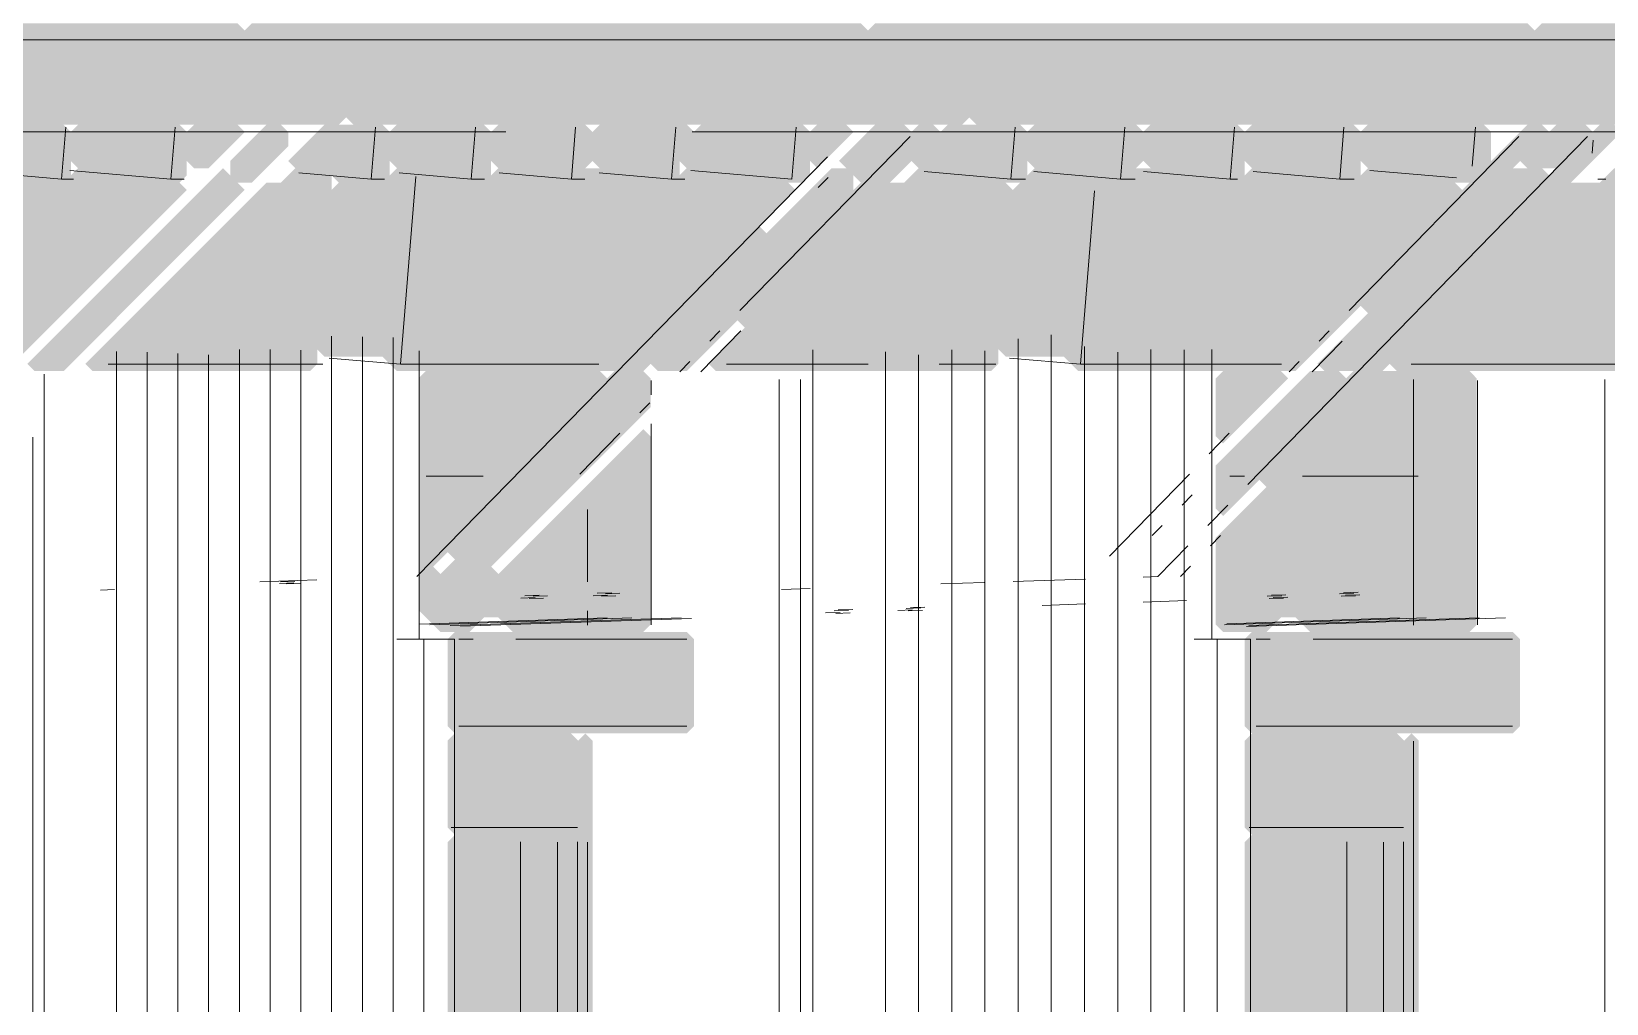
# Model space of a CAD drawing. Header units: millimetres. Extents: x 0 to 84100, y 0 to 59400.
# Drawn here: x 51757 to 52844, y 16633 to 17304 of the extents above; entities that cross this region are included whole.
import ezdxf

# ---------------------------------------------------------------- set-up
doc = ezdxf.new("R2010")
doc.units = ezdxf.units.MM
doc.layers.add('10_見えがかり', color=7, linetype='Continuous', lineweight=13)
doc.layers.add('12_見えがかり（ガラス）', color=5, linetype='Continuous', lineweight=9)

msp = doc.modelspace()

# ---------------------------------------------------------------- hatches: boundary and pattern name
at = {"layer": '10_見えがかり', "true_color": 0xbdbdbd}
for points in [[(51909, 17299.7), (51979, 17299.7), (51984, 17294.7), (51984, 17284.7), (51974, 17274.7), (51974, 17244.7), (51969, 17239.7), (51599, 17239.7), (51594, 17244.7), (51594, 17294.7), (51589, 17299.7), (51519, 17299.7), (51514, 17304.7), (51519, 17309.7), (51899, 17309.7)], [(52339, 17299.7), (52399, 17299.7), (52404, 17294.7), (52404, 17244.7), (52399, 17239.7), (51979, 17239.7), (51974, 17244.7), (51974, 17274.7), (51984, 17284.7), (51984, 17294.7), (51979, 17299.7), (51909, 17299.7), (51904, 17304.7), (51909, 17309.7), (52329, 17309.7)], [(52799, 17299.7), (52869, 17299.7), (52874, 17294.7), (52874, 17264.7), (52864, 17254.7), (52864, 17244.7), (52859, 17239.7), (52409, 17239.7), (52404, 17244.7), (52404, 17294.7), (52399, 17299.7), (52339, 17299.7), (52334, 17304.7), (52339, 17309.7), (52789, 17309.7)], [(53309, 17299.7), (53369, 17299.7), (53374, 17294.7), (53374, 17244.7), (53369, 17239.7), (52869, 17239.7), (52864, 17244.7), (52864, 17254.7), (52874, 17264.7), (52874, 17294.7), (52869, 17299.7), (52799, 17299.7), (52794, 17304.7), (52799, 17309.7), (53299, 17309.7)], [(51784, 17234.7), (51784, 17204.7), (51779, 17199.7), (51749, 17199.7), (51739, 17209.7), (51729, 17209.7), (51724, 17214.7), (51724, 17234.7), (51729, 17239.7), (51779, 17239.7)], [(51864, 17234.7), (51864, 17204.7), (51859, 17199.7), (51829, 17199.7), (51819, 17209.7), (51789, 17209.7), (51784, 17214.7), (51784, 17234.7), (51789, 17239.7), (51859, 17239.7)], [(51879, 17209.7), (51869, 17209.7), (51864, 17214.7), (51864, 17234.7), (51869, 17239.7), (51899, 17239.7), (51904, 17234.7)], [(51934, 17224.7), (51909, 17199.7), (51899, 17199.7), (51894, 17204.7), (51894, 17214.7), (51919, 17239.7), (51929, 17239.7), (51934, 17234.7)], [(52004, 17234.7), (52004, 17204.7), (51999, 17199.7), (51969, 17199.7), (51959, 17209.7), (51939, 17209.7), (51934, 17214.7), (51959, 17239.7), (51999, 17239.7)], [(52074, 17234.7), (52074, 17204.7), (52069, 17199.7), (52039, 17199.7), (52029, 17209.7), (52009, 17209.7), (52004, 17214.7), (52004, 17234.7), (52009, 17239.7), (52069, 17239.7)], [(52144, 17234.7), (52144, 17214.7), (52129, 17199.7), (52109, 17199.7), (52099, 17209.7), (52079, 17209.7), (52074, 17214.7), (52074, 17234.7), (52079, 17239.7), (52139, 17239.7)], [(52214, 17234.7), (52214, 17224.7), (52204, 17214.7), (52204, 17204.7), (52199, 17199.7), (52169, 17199.7), (52159, 17209.7), (52149, 17209.7), (52144, 17214.7), (52144, 17234.7), (52149, 17239.7), (52209, 17239.7)], [(52294, 17234.7), (52294, 17204.7), (52289, 17199.7), (52259, 17199.7), (52249, 17209.7), (52209, 17209.7), (52204, 17214.7), (52214, 17224.7), (52214, 17234.7), (52219, 17239.7), (52289, 17239.7)], [(52299, 17209.7), (52294, 17214.7), (52294, 17234.7), (52299, 17239.7), (52319, 17239.7), (52324, 17234.7)], [(52329, 17199.7), (52314, 17214.7), (52339, 17239.7), (52359, 17239.7), (52364, 17234.7)], [(52444, 17234.7), (52444, 17204.7), (52439, 17199.7), (52409, 17199.7), (52399, 17209.7), (52369, 17209.7), (52364, 17214.7), (52389, 17239.7), (52439, 17239.7)], [(52524, 17234.7), (52524, 17214.7), (52509, 17199.7), (52479, 17199.7), (52469, 17209.7), (52449, 17209.7), (52444, 17214.7), (52444, 17234.7), (52449, 17239.7), (52519, 17239.7)], [(52594, 17234.7), (52594, 17204.7), (52589, 17199.7), (52559, 17199.7), (52549, 17209.7), (52529, 17209.7), (52524, 17214.7), (52524, 17234.7), (52529, 17239.7), (52589, 17239.7)], [(52674, 17234.7), (52674, 17204.7), (52669, 17199.7), (52639, 17199.7), (52629, 17209.7), (52599, 17209.7), (52594, 17214.7), (52594, 17234.7), (52599, 17239.7), (52669, 17239.7)], [(52764, 17234.7), (52764, 17214.7), (52749, 17199.7), (52729, 17199.7), (52719, 17209.7), (52679, 17209.7), (52674, 17214.7), (52674, 17234.7), (52679, 17239.7), (52759, 17239.7)], [(52834, 17234.7), (52809, 17209.7), (52789, 17209.7), (52784, 17214.7), (52809, 17239.7), (52829, 17239.7)], [(51859, 17199.7), (51864, 17194.7), (51739, 17069.7), (51649, 17069.7), (51579, 17069.7), (51569, 17079.7), (51539, 17079.7), (51534, 17084.7), (51534, 17134.7), (51544, 17144.7), (51544, 17204.7), (51549, 17209.7), (51559, 17209.7), (51569, 17199.7), (51589, 17199.7), (51599, 17209.7), (51619, 17209.7), (51629, 17199.7), (51659, 17199.7), (51669, 17209.7), (51679, 17209.7), (51689, 17199.7), (51719, 17199.7), (51729, 17209.7), (51739, 17209.7), (51749, 17199.7), (51779, 17199.7), (51789, 17209.7), (51819, 17209.7), (51829, 17199.7)], [(51779, 17069.7), (51759, 17069.7), (51754, 17074.7), (51889, 17209.7), (51904, 17194.7)], [(51954, 17084.7), (51954, 17074.7), (51949, 17069.7), (51799, 17069.7), (51794, 17074.7), (51919, 17199.7), (51929, 17199.7), (51939, 17209.7), (51959, 17209.7), (51964, 17204.7), (51964, 17094.7)], [(52279, 17199.7), (52284, 17194.7), (52159, 17069.7), (52149, 17069.7), (52029, 17069.7), (52009, 17069.7), (51999, 17079.7), (51959, 17079.7), (51954, 17084.7), (51964, 17094.7), (51964, 17194.7), (51969, 17199.7), (51999, 17199.7), (52009, 17209.7), (52029, 17209.7), (52039, 17199.7), (52069, 17199.7), (52079, 17209.7), (52099, 17209.7), (52109, 17199.7), (52129, 17199.7), (52139, 17209.7), (52159, 17209.7), (52169, 17199.7), (52199, 17199.7), (52209, 17209.7), (52249, 17209.7), (52259, 17199.7)], [(52244, 17114.7), (52244, 17104.7), (52209, 17069.7), (52189, 17069.7), (52184, 17074.7), (52264, 17154.7), (52264, 17164.7), (52309, 17209.7), (52319, 17209.7), (52324, 17204.7), (52324, 17194.7)], [(52429, 17199.7), (52434, 17194.7), (52434, 17164.7), (52424, 17154.7), (52424, 17074.7), (52419, 17069.7), (52229, 17069.7), (52224, 17074.7), (52349, 17199.7), (52359, 17199.7), (52369, 17209.7), (52399, 17209.7), (52409, 17199.7)], [(52739, 17199.7), (52744, 17194.7), (52674, 17124.7), (52674, 17114.7), (52629, 17069.7), (52619, 17069.7), (52579, 17069.7), (52479, 17069.7), (52469, 17079.7), (52429, 17079.7), (52424, 17084.7), (52424, 17154.7), (52434, 17164.7), (52434, 17194.7), (52449, 17209.7), (52469, 17209.7), (52479, 17199.7), (52509, 17199.7), (52519, 17209.7), (52549, 17209.7), (52559, 17199.7), (52589, 17199.7), (52599, 17209.7), (52629, 17209.7), (52639, 17199.7), (52669, 17199.7), (52679, 17209.7), (52719, 17209.7), (52729, 17199.7)], [(52659, 17069.7), (52649, 17069.7), (52644, 17074.7), (52779, 17209.7), (52799, 17209.7), (52804, 17204.7), (52669, 17069.7)], [(52924, 17094.7), (52924, 17074.7), (52919, 17069.7), (52749, 17069.7), (52699, 17069.7), (52694, 17074.7), (52819, 17199.7), (52839, 17199.7), (52849, 17209.7), (52879, 17209.7), (52889, 17199.7), (52919, 17199.7), (52929, 17209.7), (52934, 17204.7), (52934, 17104.7)]]:
    msp.add_hatch(color=8, dxfattribs=at).paths.add_polyline_path(points)
at = {"layer": '10_見えがかり', "true_color": 0xe9dcc4}
for points in [[(52384, 17234.7), (52249, 17099.7), (52244, 17104.7), (52244, 17114.7), (52369, 17239.7), (52379, 17239.7)], [(52854, 17234.7), (52689, 17069.7), (52609, 16989.7), (52604, 16994.7), (52604, 17004.7), (52664, 17064.7), (52839, 17239.7), (52849, 17239.7)], [(52804, 17234.7), (52679, 17109.7), (52674, 17114.7), (52674, 17124.7), (52789, 17239.7), (52799, 17239.7)], [(52264, 17164.7), (52264, 17154.7), (52179, 17069.7), (52049, 16939.7), (52044, 16944.7), (52044, 16954.7), (52154, 17064.7), (52259, 17169.7)], [(52214, 16884.7), (52214, 16824.7), (52209, 16819.7), (52049, 16819.7), (52044, 16824.7), (52044, 16884.7), (52049, 16889.7), (52059, 16889.7), (52089, 16889.7), (52179, 16889.7), (52209, 16889.7)], [(52784, 16884.7), (52784, 16824.7), (52779, 16819.7), (52599, 16819.7), (52594, 16824.7), (52594, 16884.7), (52599, 16889.7), (52609, 16889.7), (52639, 16889.7), (52749, 16889.7), (52779, 16889.7)], [(52134, 16814.7), (52134, 16754.7), (52129, 16749.7), (52119, 16749.7), (52049, 16749.7), (52044, 16754.7), (52044, 16814.7), (52049, 16819.7), (52129, 16819.7)], [(52144, 16814.7), (52144, 14444.7), (52139, 14439.7), (52134, 14444.7), (52134, 14524.7), (52129, 14529.7), (52119, 14529.7), (52124, 14534.7), (52124, 16744.7), (52119, 16749.7), (52129, 16749.7), (52134, 16754.7), (52134, 16814.7), (52139, 16819.7)], [(52704, 16814.7), (52704, 16754.7), (52699, 16749.7), (52689, 16749.7), (52599, 16749.7), (52594, 16754.7), (52594, 16814.7), (52599, 16819.7), (52699, 16819.7)], [(52714, 16814.7), (52714, 14444.7), (52709, 14439.7), (52704, 14444.7), (52704, 14524.7), (52699, 14529.7), (52689, 14529.7), (52694, 14534.7), (52694, 16744.7), (52689, 16749.7), (52699, 16749.7), (52704, 16754.7), (52704, 16814.7), (52709, 16819.7)]]:
    msp.add_hatch(color=8, dxfattribs=at).paths.add_polyline_path(points)
at = {"layer": '12_見えがかり（ガラス）', "true_color": 0xdce9f2}
for points in [[(52179, 17069.7), (52184, 17064.7), (52184, 17044.7), (52074, 16934.7), (52079, 16929.7), (52179, 17029.7), (52184, 17024.7), (52184, 16894.7), (52179, 16889.7), (52089, 16889.7), (52079, 16899.7), (52069, 16899.7), (52059, 16889.7), (52039, 16889.7), (52024, 16904.7), (52024, 17064.7), (52029, 17069.7), (52149, 17069.7), (52154, 17064.7), (52044, 16954.7), (52044, 16944.7), (52034, 16934.7), (52039, 16929.7)], [(52754, 17064.7), (52754, 16894.7), (52749, 16889.7), (52639, 16889.7), (52629, 16899.7), (52619, 16899.7), (52609, 16889.7), (52579, 16889.7), (52574, 16894.7), (52574, 16954.7), (52689, 17069.7), (52749, 17069.7)], [(52604, 17004.7), (52604, 16994.7), (52579, 16969.7), (52574, 16974.7), (52574, 17004.7), (52639, 17069.7), (52659, 17069.7), (52664, 17064.7)], [(52579, 17019.7), (52574, 17024.7), (52574, 17064.7), (52579, 17069.7), (52619, 17069.7), (52624, 17064.7)], [(52119, 16749.7), (52124, 16744.7), (52124, 14534.7), (52119, 14529.7), (52049, 14529.7), (52044, 14534.7), (52044, 16744.7), (52049, 16749.7)], [(52689, 16749.7), (52694, 16744.7), (52694, 14534.7), (52689, 14529.7), (52599, 14529.7), (52594, 14534.7), (52594, 16744.7), (52599, 16749.7)]]:
    msp.add_hatch(color=8, dxfattribs=at).paths.add_polyline_path(points)

# ---------------------------------------------------------------- linework, layer by layer
at = {"layer": '10_見えがかり'}
for points in [[(51595.1, 17298.3), (51980.4, 17298.3)], [(51980.4, 17298.3), (52406, 17298.3)], [(52406, 17298.3), (52871.8, 17298.3)], [(51777.6, 17202.2), (51780.6, 17238)], [(51853.1, 17202.2), (51856, 17238)], [(51991.2, 17202.2), (51994.2, 17238)], [(52060.3, 17202.2), (52063.2, 17238)], [(52129.4, 17202.2), (52132.3, 17238)], [(52198.4, 17202.2), (52201.4, 17238)], [(52281.5, 17202.2), (52284.5, 17238)], [(52432.7, 17202.2), (52435.6, 17238)], [(52508.3, 17202.2), (52511.2, 17238)], [(52583.9, 17202.2), (52586.8, 17238)], [(52659.5, 17202.2), (52662.4, 17238)], [(52750.9, 17211.1), (52753.1, 17238)], [(51589.8, 17234.7), (51975.2, 17234.7)], [(51975.2, 17234.7), (52084.1, 17234.7)], [(52212.7, 17234.7), (52400.8, 17234.7)], [(52363.1, 17231.5), (52245.7, 17111.5)], [(52400.8, 17234.7), (52866.6, 17234.7)], [(52830.4, 17231.5), (52596, 16991.5)], [(52783.2, 17231.6), (52666, 17111.5)], [(52833.7, 17220.1), (52834.4, 17229)], [(52306, 17217.5), (52022.8, 16927.9)], [(51777.6, 17202.2), (51727.8, 17206.4)], [(51853.1, 17202.2), (51783.4, 17208.1)], [(51991.2, 17202.2), (51941.4, 17206.4)], [(52060.3, 17202.2), (52010.5, 17206.4)], [(52022, 17204), (52011.4, 17074.4)], [(52129.4, 17202.2), (52079.6, 17206.4)], [(52198.4, 17202.2), (52148.6, 17206.4)], [(52281.5, 17202.2), (52211.8, 17208.1)], [(52306.6, 17203.3), (52299.7, 17196.3)], [(52432.7, 17202.2), (52372.9, 17207.3)], [(52508.3, 17202.2), (52448.5, 17207.3)], [(52583.9, 17202.2), (52524.1, 17207.3)], [(52659.5, 17202.2), (52599.7, 17207.3)], [(52740.2, 17203.1), (52680.4, 17208.1)], [(51777.6, 17202.2), (51785.9, 17202.2)], [(51853.1, 17202.2), (51862.3, 17202.2)], [(51991.2, 17202.2), (52000.4, 17202.2)], [(52060.3, 17202.2), (52069.5, 17202.2)], [(52129.4, 17202.2), (52138.6, 17202.2)], [(52198.4, 17202.2), (52207.6, 17202.2)], [(52432.7, 17202.2), (52442.7, 17202.2)], [(52490.4, 17194), (52480.6, 17074.4)], [(52508.3, 17202.2), (52518.3, 17202.2)], [(52583.9, 17202.2), (52588.9, 17202.2)], [(52659.5, 17202.2), (52669.5, 17202.2)], [(52837.7, 17202.2), (52843.1, 17202.2)], [(52246.3, 17097.4), (52218.7, 17069.1)], [(52231.9, 17097.4), (52225, 17090.3)], [(52460.5, 17094.6), (52460.5, 14439.7), (52419.9, 14439.7)], [(52652.2, 17097.4), (52645.3, 17090.3)], [(51900.3, 17084.6), (51900.3, 14699.7), (51859.9, 14699.7)], [(51921.5, 17084.5), (51921.5, 14699.7), (51889.9, 14699.7)], [(51942.7, 17084.2), (51942.7, 14699.7), (51909.9, 14699.7)], [(51963.9, 17093.9), (51963.9, 14699.7), (51929.9, 14699.7)], [(51985.2, 17093.4), (51985.2, 14699.7), (51949.9, 14699.7)], [(52006.4, 17092.8), (52006.4, 14699.7), (51969.9, 14699.7)], [(52024.3, 17083.7), (52024.3, 16884.7), (52027.6, 16884.7), (52027.6, 14699.7), (51989.9, 14699.7)], [(52346, 17083), (52346, 14439.7), (52296, 14439.7), (52296, 17084.4)], [(52391.8, 17084.4), (52391.8, 14439.7), (52349.9, 14439.7)], [(52414.7, 17083.6), (52414.7, 14439.7), (52379.9, 14439.7)], [(52437.6, 17092), (52437.6, 14439.7), (52399.9, 14439.7)], [(52483.4, 17086.6), (52483.4, 14439.7), (52449.9, 14439.7)], [(52529.2, 17084.7), (52529.2, 14439.7), (52489.9, 14439.7)], [(52552.1, 17084.4), (52552.1, 14439.7), (52519.9, 14439.7)], [(52571.2, 17084.5), (52571.2, 16884.7), (52575, 16884.7), (52575, 14439.7), (52569.1, 14439.7), (52539.9, 14439.7)], [(52661.1, 17090.3), (52640.4, 17069.2)], [(51815.4, 17083.3), (51815.4, 14699.7), (51813.8, 14699.7), (51813.8, 14439.7), (51765.6, 14439.7), (51765.6, 17067.5)], [(51836.6, 17082.7), (51836.6, 14699.7), (51799.9, 14699.7)], [(51809.7, 17074.4), (51957.9, 17074.4)], [(51857.8, 17081.9), (51857.8, 14699.7), (51819.9, 14699.7)], [(51879, 17080.9), (51879, 14699.7), (51839.9, 14699.7)], [(51962.3, 17078.6), (52011.4, 17074.4)], [(52011.4, 17074.4), (52148.4, 17074.4)], [(52211.1, 17076.2), (52204.2, 17069.1)], [(52236.4, 17074.4), (52334.2, 17074.4)], [(52368.9, 17081), (52368.9, 14439.7), (52329.9, 14439.7)], [(52383.2, 17074.4), (52422.3, 17074.4)], [(52431.6, 17078.6), (52480.6, 17074.4)], [(52506.3, 17082.8), (52506.3, 14439.7), (52469.9, 14439.7)], [(52480.6, 17074.4), (52619.4, 17074.4)], [(52631.6, 17076.2), (52624.7, 17069.2)], [(52708.7, 17074.4), (52916.9, 17074.4)], [(52272.7, 14289.7), (52272.7, 17063.9)], [(52272.7, 17063.9), (52272.7, 14439.7)], [(52287.4, 17063.9), (52287.4, 14439.7)], [(52710.5, 16894.3), (52710.5, 17063.9)], [(52842.5, 14289.7), (52842.5, 17063.9)], [(52842.5, 17063.9), (52842.5, 14439.7)], [(52183.5, 17047.9), (52176.6, 17040.9)], [(51757.8, 17024), (51757.8, 14439.7)], [(52162.8, 17026.8), (52135.2, 16998.5)], [(52583.3, 17026.8), (52569.5, 17012.7)], [(52029.1, 16997.1), (52068.6, 16997.1)], [(52555.8, 16998.5), (52500.6, 16942)], [(52583.8, 16997.1), (52593.8, 16997.1)], [(52633.8, 16997.1), (52713.7, 16997.1)], [(52557.7, 16984.4), (52550.8, 16977.3)], [(52582.3, 16977.3), (52568.5, 16963.2)], [(52140.4, 16924.2), (52140.4, 16974.1)], [(52537, 16963.2), (52530.1, 16956.2)], [(52577.3, 16956.2), (52570.4, 16949.1)], [(52554.7, 16949.1), (52534, 16927.9)], [(52556.6, 16935), (52549.7, 16927.9)], [(51953.8, 16925.6), (51914.3, 16924.2)], [(51937.9, 16923.6), (51928, 16923.2)], [(51938.6, 16924.6), (51928.7, 16924.2)], [(51942.4, 16923.2), (51932.6, 16922.9)], [(52414.1, 16923.8), (52384.2, 16922.8)], [(52484.1, 16926.2), (52434.1, 16924.5)], [(52534, 16927.9), (52524, 16927.6)], [(51814.2, 16918.9), (51804.4, 16918.6)], [(52104.4, 16913.4), (52094.4, 16913)], [(52107.2, 16915.1), (52097.2, 16914.7)], [(52110.2, 16913), (52100.2, 16912.7)], [(52112.9, 16914.7), (52102.9, 16914.4)], [(52154.4, 16915.1), (52144.4, 16914.7)], [(52157.2, 16916.7), (52147.2, 16916.4)], [(52160.1, 16914.7), (52150.1, 16914.4)], [(52162.9, 16916.4), (52152.9, 16916.1)], [(52294.2, 16919.8), (52274.3, 16919.1)], [(52553.9, 16911.3), (52524, 16910.3)], [(52619.5, 16914.7), (52609.5, 16914.4)], [(52620.7, 16913), (52610.8, 16912.7)], [(52622.4, 16915.4), (52612.4, 16915.1)], [(52623.6, 16913.7), (52613.7, 16913.4)], [(52669.3, 16916.4), (52659.3, 16916.1)], [(52670.5, 16914.7), (52660.6, 16914.4)], [(52672.2, 16917.1), (52662.2, 16916.7)], [(52673.5, 16915.4), (52663.5, 16915.1)], [(52154.1, 16899.5), (52024.6, 16895.1)], [(52171.1, 16899.5), (52031.6, 16894.7)], [(52205.2, 16899.5), (52045.8, 16894.1)], [(52212.2, 16899.1), (52052.8, 16893.7)], [(52140.4, 16894.3), (52140.4, 16904.2)], [(52314.8, 16903.2), (52304.8, 16902.9)], [(52320.6, 16904.6), (52310.6, 16904.2)], [(52321.8, 16902.9), (52311.9, 16902.5)], [(52323.5, 16905.2), (52313.5, 16904.9)], [(52364.6, 16904.9), (52354.6, 16904.6)], [(52370.4, 16906.3), (52360.4, 16905.9)], [(52371.6, 16904.6), (52361.7, 16904.2)], [(52373.3, 16906.9), (52363.3, 16906.6)], [(52484.2, 16909), (52454.3, 16907.9)], [(52719.1, 16899.5), (52580, 16894.7)], [(52700.8, 16899.5), (52581.6, 16895.4)], [(52774, 16899.5), (52595.2, 16893.4)], [(52755.7, 16899.5), (52596.8, 16894.1)], [(52009, 16884.7), (52048.8, 16884.7), (52048.8, 14439.7), (52000.5, 14439.7), (52000.5, 14699.7), (51999.1, 14699.7)], [(52061.6, 16884.7), (52051.8, 16884.7)], [(52209, 16884.7), (52091.1, 16884.7)], [(52559, 16884.7), (52597.9, 16884.7)], [(52597.9, 16884.7), (52597.9, 14439.7), (52559.9, 14439.7)], [(52611.6, 16884.7), (52601.8, 16884.7)], [(52778.8, 16884.7), (52641.1, 16884.7)], [(52209, 16824.7), (52051.8, 16824.7)], [(52778.8, 16824.7), (52601.8, 16824.7)], [(52710.5, 14449.4), (52710.5, 16814.4)], [(52133.5, 16754.7), (52046.4, 16754.7)], [(52703.5, 16754.7), (52597.1, 16754.7)], [(52094.3, 16744.9), (52094.3, 14539.5)], [(52133.5, 16744.9), (52133.5, 14539.5)], [(52140.4, 14539.2), (52140.4, 16744.6)], [(52664.4, 16744.9), (52664.4, 14539.5)], [(52703.5, 16744.9), (52703.5, 14539.5)]]:
    msp.add_lwpolyline(points, dxfattribs=at)
at = {"layer": '12_見えがかり（ガラス）'}
for points in [[(52184.5, 17053.3), (52184.5, 17063.2)], [(52754.5, 16894.6), (52754.5, 17063.2)], [(52184.5, 16894.6), (52184.5, 17033.4)], [(52119.8, 14529.7), (52119.8, 16744.7)], [(52689.8, 14529.7), (52689.8, 16744.7)]]:
    msp.add_lwpolyline(points, dxfattribs=at)

doc.saveas('drawing.dxf')
